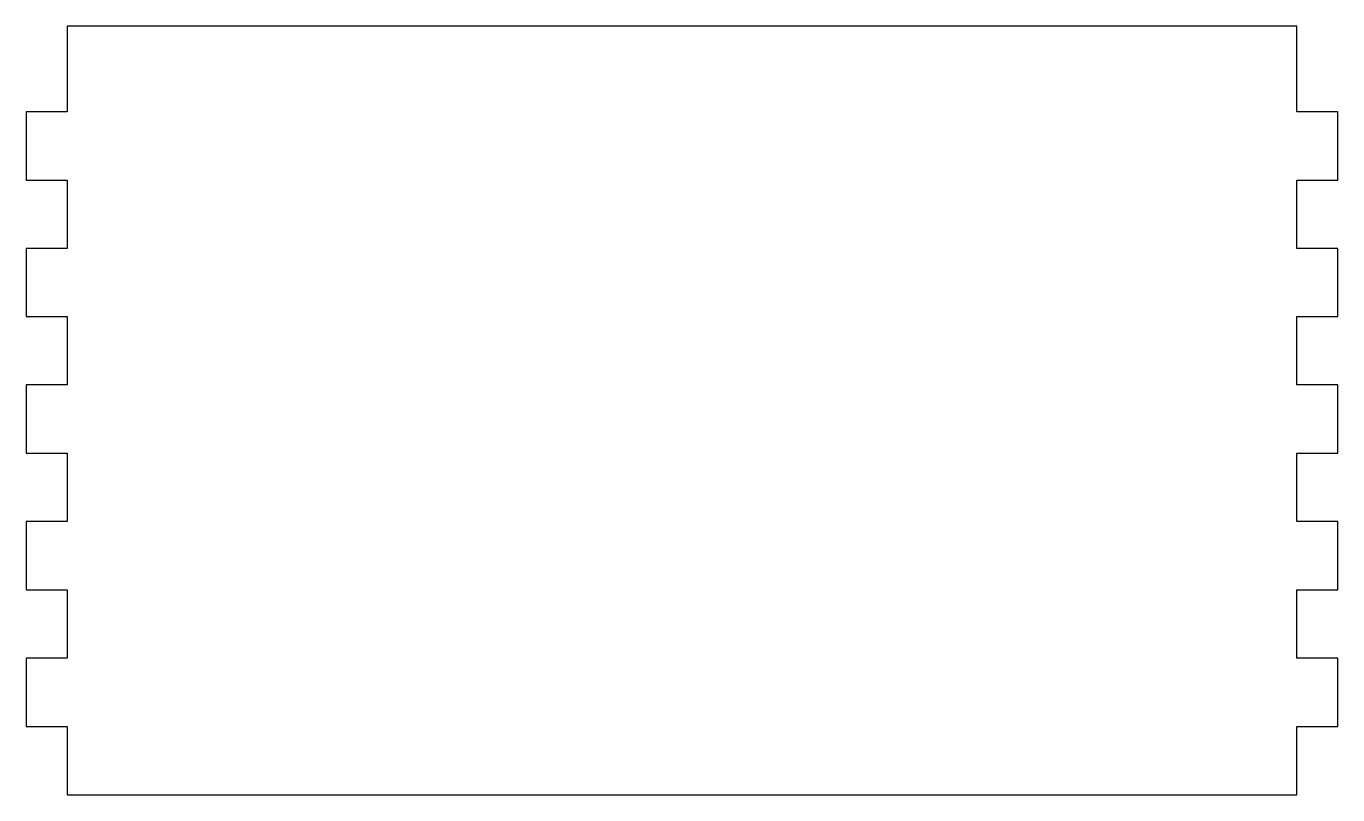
# Model space of a CAD drawing. Header units: millimetres. Extents: x 0 to 192, y -90 to 23.
import ezdxf

# ---------------------------------------------------------------- set-up
doc = ezdxf.new("R2010")
doc.units = ezdxf.units.MM

msp = doc.modelspace()

# ---------------------------------------------------------------- linework, layer by layer
msp.add_lwpolyline([(186, -60), (192, -60), (192, -50), (186, -50), (186, -40), (192, -40), (192, -30), (186, -30), (186, -20), (192, -20), (192, -10), (186, -10), (186, 0), (192, 0), (192, 10), (186, 10), (186, 22.52), (6, 22.52), (6, 10), (0, 10), (0, 0), (6, 0), (6, -10), (0, -10), (0, -20), (6, -20), (6, -30), (0, -30), (0, -40), (6, -40), (6, -50), (0, -50), (0, -60), (6, -60), (6, -70), (0, -70), (0, -80), (6, -80), (6, -90), (186, -90), (186, -80), (192, -80), (192, -70), (186, -70)], close=True)

doc.saveas('drawing.dxf')
